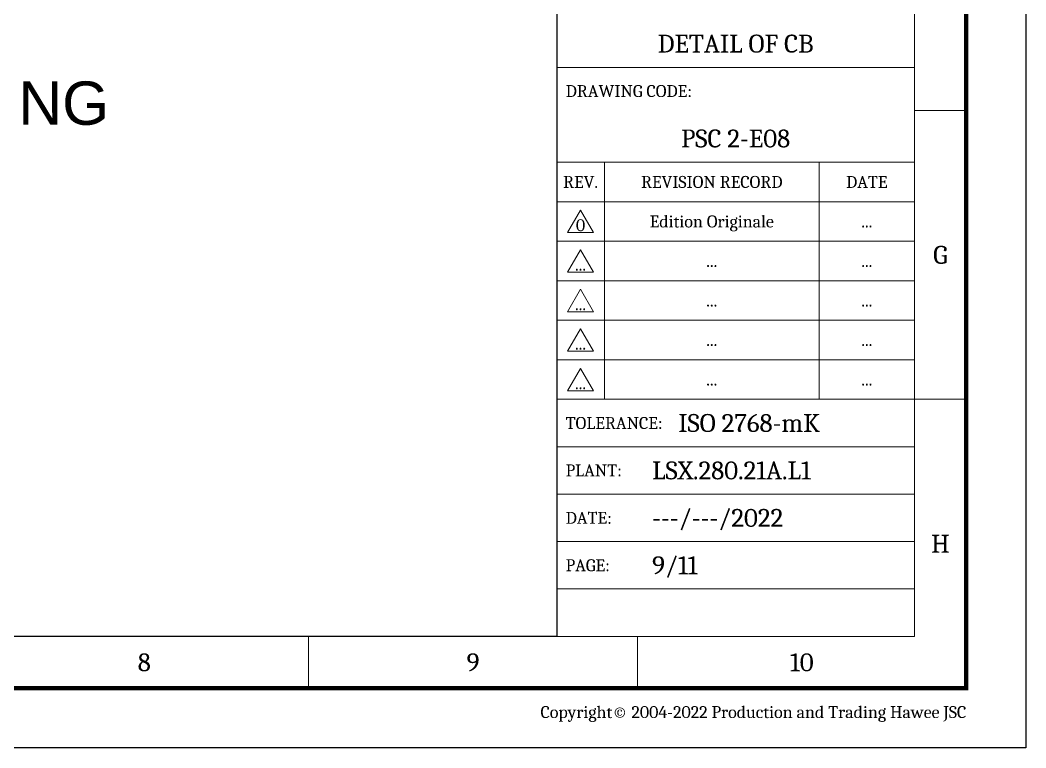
# Model space of a CAD drawing. Header units: millimetres. Extents: x -116965 to 323937, y 291661 to 566926.
# Drawn here: x -22695 to -21087, y 300387 to 301549 of the extents above; entities that cross this region are included whole.
import ezdxf
from ezdxf.enums import TextEntityAlignment as Align

# ---------------------------------------------------------------- set-up
doc = ezdxf.new("R2010")
doc.units = ezdxf.units.MM
doc.layers.get('0').update_dxf_attribs({"lineweight": 18})
doc.styles.add('hwBorder', font='Cambria.ttf')
doc.styles.get("Standard").update_dxf_attribs({"font": 'arial.ttf'})

# ---------------------------------------------------------------- blocks, each defined once
blk = doc.blocks.new('*U1980')
at = {"color": 5}
for p, q in [((285.679, 53.405), (281.339, 53.405)), ((285.679, 29.203), (281.339, 29.203)), ((230.543, 5), (230.543, 9.339)), ((258.111, 5), (258.111, 9.339))]:
    blk.add_line(p, q, dxfattribs=at)
at = {"color": 5, "const_width": 0.35}
blk.add_lwpolyline([(10, 198.621), (285.679, 198.621), (285.679, 5), (10, 5)], close=True, dxfattribs=at)
at = {"color": 5}
for points in [[(14.339, 194.282), (281.339, 194.282), (281.339, 9.339), (14.339, 9.339)], [(251.339, 57.011), (281.339, 57.011), (281.339, 64.956), (251.339, 64.956)], [(251.339, 49.066), (281.339, 49.066), (281.339, 57.011), (251.339, 57.011)], [(251.339, 49.066), (255.339, 49.066), (255.339, 45.755), (251.339, 45.755)], [(255.339, 49.066), (273.339, 49.066), (273.339, 45.755), (255.339, 45.755)], [(273.339, 49.066), (281.339, 49.066), (281.339, 45.755), (273.339, 45.755)], [(251.339, 45.755), (255.339, 45.755), (255.339, 42.445), (251.339, 42.445)], [(255.339, 45.755), (273.339, 45.755), (273.339, 42.445), (255.339, 42.445)], [(273.339, 45.755), (281.339, 45.755), (281.339, 42.445), (273.339, 42.445)], [(251.339, 42.445), (255.339, 42.445), (255.339, 39.134), (251.339, 39.134)], [(255.339, 42.445), (273.339, 42.445), (273.339, 39.134), (255.339, 39.134)], [(273.339, 42.445), (281.339, 42.445), (281.339, 39.134), (273.339, 39.134)], [(251.339, 39.134), (255.339, 39.134), (255.339, 35.824), (251.339, 35.824)], [(255.339, 39.134), (273.339, 39.134), (273.339, 35.824), (255.339, 35.824)], [(273.339, 39.134), (281.339, 39.134), (281.339, 35.824), (273.339, 35.824)], [(251.339, 35.824), (255.339, 35.824), (255.339, 32.513), (251.339, 32.513)], [(255.339, 35.824), (273.339, 35.824), (273.339, 32.513), (255.339, 32.513)], [(273.339, 35.824), (281.339, 35.824), (281.339, 32.513), (273.339, 32.513)], [(251.339, 32.513), (255.339, 32.513), (255.339, 29.203), (251.339, 29.203)], [(255.339, 32.513), (273.339, 32.513), (273.339, 29.203), (255.339, 29.203)], [(273.339, 32.513), (281.339, 32.513), (281.339, 29.203), (273.339, 29.203)], [(251.339, 29.203), (281.339, 29.203), (281.339, 25.23), (251.339, 25.23)], [(251.339, 25.23), (281.339, 25.23), (281.339, 21.257), (251.339, 21.257)], [(251.339, 21.257), (281.339, 21.257), (281.339, 17.285), (251.339, 17.285)], [(251.339, 17.285), (281.339, 17.285), (281.339, 13.312), (251.339, 13.312)], [(251.339, 13.312), (281.339, 13.312), (281.339, 9.339), (251.339, 9.339)]]:
    blk.add_lwpolyline(points, close=True, dxfattribs=at)
at = {"color": 253}
for points in [[(253.339, 45.038), (252.257, 43.163), (254.422, 43.163)], [(253.339, 41.727), (252.257, 39.852), (254.422, 39.852)], [(253.339, 38.416), (252.257, 36.541), (254.422, 36.541)], [(253.339, 35.106), (252.257, 33.231), (254.422, 33.231)], [(253.339, 31.795), (252.257, 29.92), (254.422, 29.92)]]:
    blk.add_lwpolyline(points, close=True, dxfattribs=at)
at = {"layer": 'Defpoints', "color": 4}
blk.add_lwpolyline([(0, 203.621), (290.679, 203.621), (290.679, 0), (0, 0)], close=True, dxfattribs=at)
at = {"color": 253, "style": 'hwBorder'}
for s, height, p in [('DRAWING CODE:', 1, (252.089, 55.025)), ('TOLERANCE:', 1, (252.089, 27.216)), ('PLANT:', 1, (252.089, 23.244)), ('LSX.280.21A.L1', 1.5, (259.339, 23.244)), ('DATE:', 1, (252.089, 19.271)), ('---/---/2022', 1.5, (259.339, 19.271)), ('PAGE:', 1, (252.089, 15.298))]:
    blk.add_text(s, height=height, dxfattribs=at).set_placement(p, align=Align.MIDDLE_LEFT)
for s, height, p in [('REV.', 1, (253.339, 47.411)), ('REVISION RECORD', 1, (264.339, 47.411)), ('DATE', 1, (277.339, 47.411)), ('G', 1.5, (283.509, 41.304)), ('H', 1.5, (283.509, 17.101)), ('8', 1.5, (216.759, 7.17)), ('9', 1.5, (244.327, 7.17)), ('10', 1.5, (271.895, 7.17))]:
    blk.add_text(s, height=height, dxfattribs=at).set_placement(p, align=Align.MIDDLE_CENTER)
blk.add_text('Copyright© 2004-2022 Production and Trading Hawee JSC', height=1, dxfattribs=at).set_placement((285.679, 3), align=Align.MIDDLE_RIGHT)
at = {"color": 6, "style": 'hwBorder', "flags": 8}
for tag, p in [("DWG'SNAME", (266.339, 58.998)), ("DWG'SCODE2", (266.339, 51.052))]:
    blk.add_attdef(tag, text='', height=1.5, dxfattribs=at).set_placement(p, align=Align.MIDDLE_CENTER)
at = {"color": 253, "style": 'hwBorder', "flags": 8}
for tag, p in [('REV_0', (253.339, 43.788)), ('REV_MODIFY0', (264.339, 44.1)), ('REV_DATE0', (277.339, 44.1)), ('REV_1', (253.339, 40.477)), ('REV_MODIFY1', (264.339, 40.789)), ('REV_DATE1', (277.339, 40.789)), ('REV_MODIFY2', (264.339, 37.479)), ('REV_DATE2', (277.339, 37.479)), ('REV_2', (253.339, 37.166)), ('REV_MODIFY3', (264.339, 34.169)), ('REV_DATE3', (277.339, 34.169)), ('REV_3', (253.339, 33.856)), ('REV_MODIFY4', (264.339, 30.858)), ('REV_DATE4', (277.339, 30.858)), ('REV_4', (253.339, 30.545))]:
    blk.add_attdef(tag, text='', height=1, dxfattribs=at).set_placement(p, align=Align.MIDDLE_CENTER)
at = {"color": 6, "style": 'hwBorder', "flags": 8}
for tag, p in [('TOLERANCE', (261.539, 27.216)), ('PAGE', (259.339, 15.298))]:
    blk.add_attdef(tag, text='', height=1.5, dxfattribs=at).set_placement(p, align=Align.MIDDLE_LEFT)

msp = doc.modelspace()

# ---------------------------------------------------------------- linework, layer by layer
at = {"lineweight": -3, "ltscale": 5}
msp.add_lwpolyline([(-24062.910844, 304090.174935), (-21836.95678, 304090.174935), (-21836.95678, 300564.787715), (-24062.910844, 300564.787715)], close=True, dxfattribs=at)

# ---------------------------------------------------------------- block references
at = {"ltscale": 5}
ref = msp.add_blockref('*U1980', (-26628.011571, 300386.757971), dxfattribs=dict(at, xscale=19.06208696931636, yscale=19.06208696931636, zscale=19.06208696931636))
ref.add_attrib("DWG'SNAME", 'DETAIL OF CB', dxfattribs={"color": 6, "height": 28.59313045, "style": 'hwBorder', "flags": 8}).set_placement((-21551.024859, 301511.373447), align=Align.MIDDLE_CENTER)
ref.add_attrib("DWG'SCODE2", 'PSC 2-E08', dxfattribs={"color": 6, "height": 28.5931305, "style": 'hwBorder', "flags": 8}).set_placement((-21551.024859, 301359.919447), align=Align.MIDDLE_CENTER)
ref.add_attrib('PAGE', '9/11', dxfattribs={"color": 6, "height": 28.5931305, "style": 'hwBorder', "flags": 8}).set_placement((-21684.459467, 300678.377402), align=Align.MIDDLE_LEFT)
ref.add_attrib('TOLERANCE', 'ISO 2768-mK', dxfattribs={"color": 6, "height": 28.59313045, "style": 'hwBorder'}).set_placement((-21642.522876, 300905.557449), align=Align.MIDDLE_LEFT)
ref.add_attrib('REV_0', '0', dxfattribs={"color": 253, "height": 19.062087, "style": 'hwBorder', "flags": 8}).set_placement((-21798.831989, 301221.44101), align=Align.MIDDLE_CENTER)
ref.add_attrib('REV_DATE0', '...', dxfattribs={"color": 253, "height": 19.062087, "style": 'hwBorder', "flags": 8}).set_placement((-21341.341902, 301227.397913), align=Align.MIDDLE_CENTER)
ref.add_attrib('REV_MODIFY0', 'Edition Originale', dxfattribs={"color": 253, "height": 19.06208697, "style": 'hwBorder', "flags": 8}).set_placement((-21589.149033, 301227.397913), align=Align.MIDDLE_CENTER)
ref.add_attrib('REV_1', '...', dxfattribs={"color": 253, "height": 19.062087, "style": 'hwBorder', "flags": 8}).set_placement((-21798.831989, 301158.334065), align=Align.MIDDLE_CENTER)
ref.add_attrib('REV_DATE1', '...', dxfattribs={"color": 253, "height": 19.062087, "style": 'hwBorder', "flags": 8}).set_placement((-21341.341902, 301164.290967), align=Align.MIDDLE_CENTER)
ref.add_attrib('REV_MODIFY1', '...', dxfattribs={"color": 253, "height": 19.062087, "style": 'hwBorder', "flags": 8}).set_placement((-21589.149033, 301164.290967), align=Align.MIDDLE_CENTER)
ref.add_attrib('REV_2', '...', dxfattribs={"color": 253, "height": 19.062087, "style": 'hwBorder', "flags": 8}).set_placement((-21798.831989, 301095.229026), align=Align.MIDDLE_CENTER)
ref.add_attrib('REV_DATE2', '...', dxfattribs={"color": 253, "height": 19.062087, "style": 'hwBorder', "flags": 8}).set_placement((-21341.341902, 301101.185928), align=Align.MIDDLE_CENTER)
ref.add_attrib('REV_MODIFY2', '...', dxfattribs={"color": 253, "height": 19.062087, "style": 'hwBorder', "flags": 8}).set_placement((-21589.149033, 301101.185928), align=Align.MIDDLE_CENTER)
ref.add_attrib('REV_3', '...', dxfattribs={"color": 253, "height": 19.062087, "style": 'hwBorder', "flags": 8}).set_placement((-21798.831989, 301032.123987), align=Align.MIDDLE_CENTER)
ref.add_attrib('REV_DATE3', '...', dxfattribs={"color": 253, "height": 19.062087, "style": 'hwBorder', "flags": 8}).set_placement((-21341.341902, 301038.08089), align=Align.MIDDLE_CENTER)
ref.add_attrib('REV_MODIFY3', '...', dxfattribs={"color": 253, "height": 19.062087, "style": 'hwBorder', "flags": 8}).set_placement((-21589.149033, 301038.08089), align=Align.MIDDLE_CENTER)
ref.add_attrib('REV_4', '...', dxfattribs={"color": 253, "height": 19.062087, "style": 'hwBorder', "flags": 8}).set_placement((-21798.831989, 300969.017042), align=Align.MIDDLE_CENTER)
ref.add_attrib('REV_DATE4', '...', dxfattribs={"color": 253, "height": 19.062087, "style": 'hwBorder', "flags": 8}).set_placement((-21341.341902, 300974.973944), align=Align.MIDDLE_CENTER)
ref.add_attrib('REV_MODIFY4', '...', dxfattribs={"color": 253, "height": 19.062087, "style": 'hwBorder', "flags": 8}).set_placement((-21589.149033, 300974.973944), align=Align.MIDDLE_CENTER)

# ---------------------------------------------------------------- texts
at = {"color": 7, "linetype": 'Continuous', "insert": (-23121.651318, 301450.948112), "char_height": 69.23076923, "width": 1420.7481594, "attachment_point": 2, "line_spacing_factor": 0.9}
msp.add_mtext('INCOMING & OUTGOING\\PACB 4000A', dxfattribs=at)

doc.saveas('drawing.dxf')
